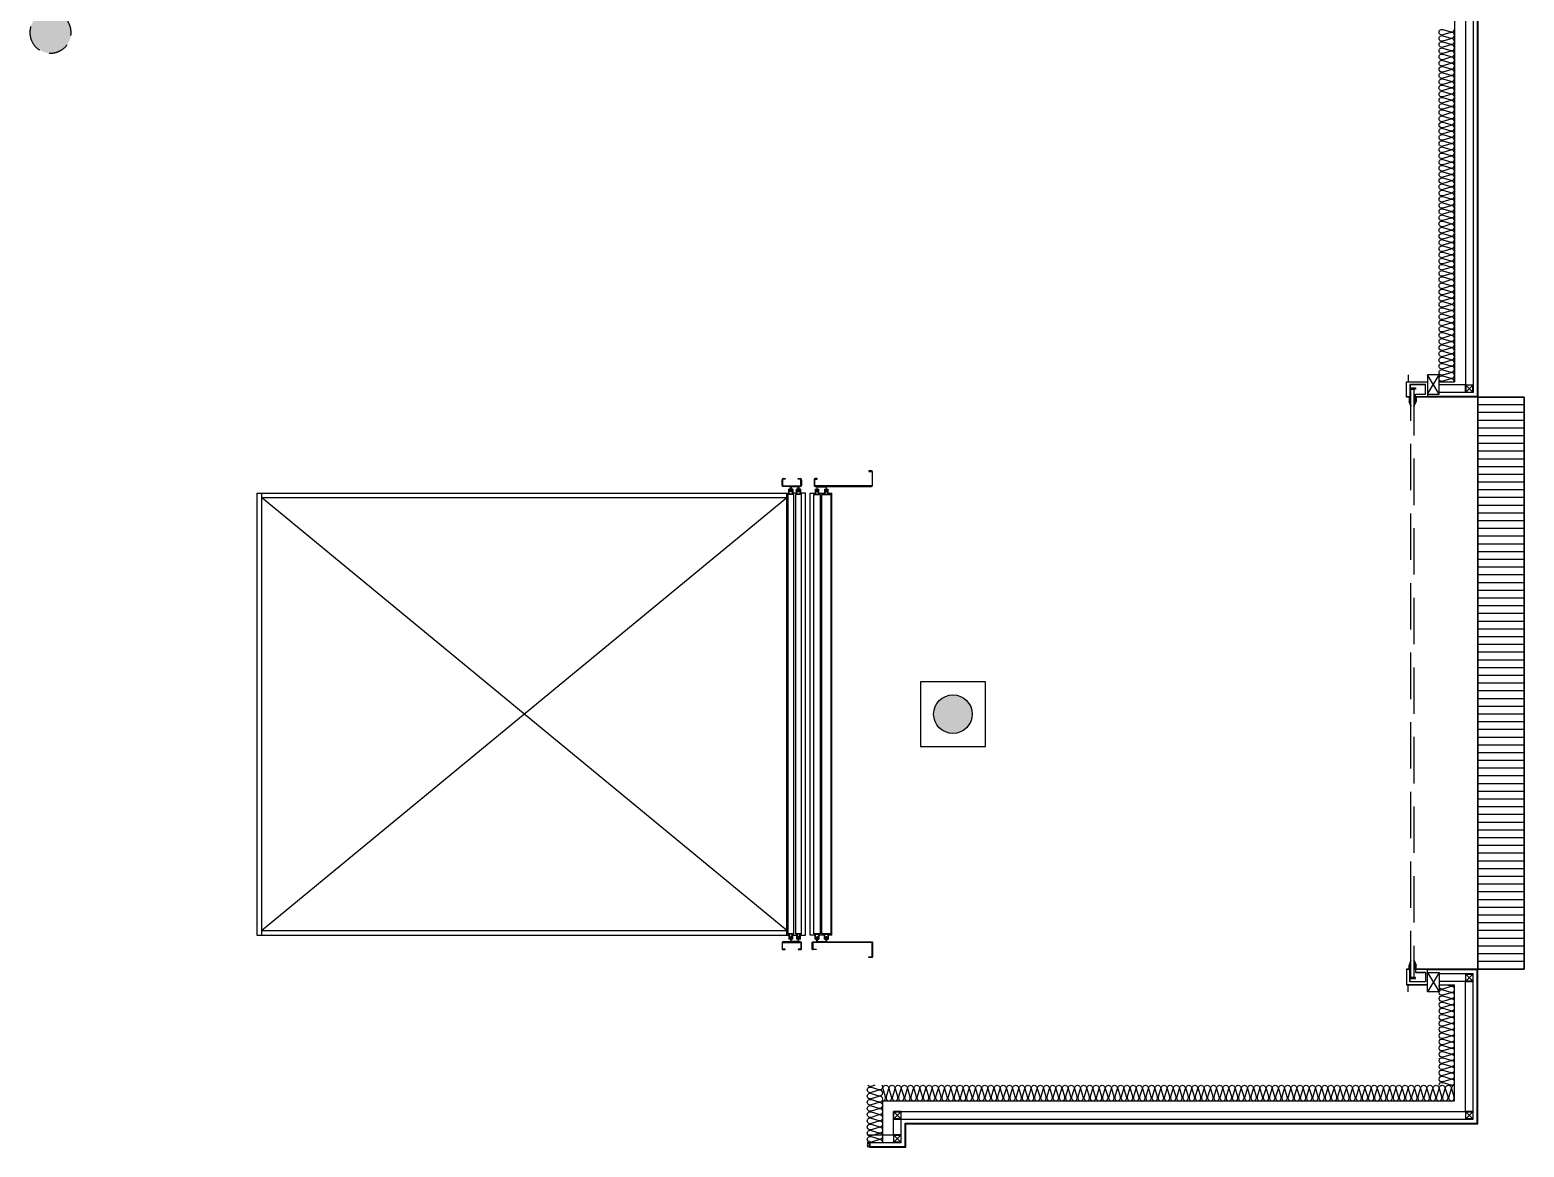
# Model space of a CAD drawing. Header units: millimetres. Extents: x -95754 to 177808, y 34455 to 149960.
# Drawn here: x 93335 to 103004, y 116405 to 123630 of the extents above; entities that cross this region are included whole.
import ezdxf

# ---------------------------------------------------------------- set-up
doc = ezdxf.new("R2010")
doc.units = ezdxf.units.MM
doc.header["$LTSCALE"] = 300
for name, pattern in [('CENTERX2', [4, 2.5, -0.5, 0.5, -0.5]), ('ghid', [3, 2, -1]), ('HID', [2.8, 1.8, -1]), ('X-6F-PLAN$0$CONTINOUS', [0]), ('X-6F-PLAN$0$H1', [1.5, 1, -0.5]), ('X-6F-PLAN$0$HID', [2.8, 1.8, -1])]:
    doc.linetypes.add(name, pattern=pattern)
for name, color, linetype in [('6FIN', 6, 'Continuous'), ('A-CORE-ELEV', 5, 'Continuous'), ('A-ELE-8', 8, 'Continuous'), ('A-FIN', 6, 'Continuous'), ('A-SYM-fd', 4, 'Continuous'), ('A-TERNCH', 8, 'Continuous'), ('A-갑종방화문', 7, 'Continuous'), ('A-방화문표기', 6, 'ghid'), ('A-하지철물', 55, 'Continuous'), ('ISL', 251, 'Continuous'), ('loco_SCR', 1, 'Continuous'), ('SCREW', 6, 'Continuous'), ('SHEET', 6, 'Continuous'), ('X-6F-PLAN$0$6FIN', 6, 'Continuous'), ('X-6F-PLAN$0$A-DOOR-SHT', 4, 'X-6F-PLAN$0$CONTINOUS'), ('X-6F-PLAN$0$A-ELE-8', 8, 'Continuous'), ('X-6F-PLAN$0$A-하지철물', 55, 'Continuous'), ('X-6F-PLAN$0$ISL', 251, 'Continuous'), ('X-6F-PLAN$0$SHEET', 6, 'Continuous'), ('X-6F-PLAN$0$보(girder)', 7, 'X-6F-PLAN$0$HID'), ('X-6F-PLAN$0$복합판넬', 6, 'Continuous'), ('보(girder)', 7, 'HID'), ('복합판넬', 6, 'Continuous'), ('코킹', 191, 'Continuous'), ('트랜치', 8, 'Continuous')]:
    doc.layers.add(name, color=color, linetype=linetype)

# ---------------------------------------------------------------- blocks, each defined once
blk = doc.blocks.new('ELEV_화물용')
at = {"layer": 'A-CORE-ELEV'}
for p, q in [((297, 3777.3), (297, 3759)), ((300.2, 3759), (300.2, 3777.3)), ((390.3, 3784), (303.7, 3784)), ((303.7, 3780.8), (390.3, 3780.8)), ((393.8, 3777.3), (393.8, 3413.2)), ((397, 3413.2), (397, 3777.3)), ((3343, 3397), (3343, 3781)), ((3346, 3784), (3440, 3784)), ((3346, 3779.5), (3346, 3398.5)), ((3438.5, 3781), (3347.5, 3781)), ((3440, 3759), (3440, 3779.5)), ((3443, 3781), (3443, 3759)), ((297, 3759), (300.2, 3759)), ((3443, 3759), (3440, 3759)), ((427, 3486.5), (397, 3486.5)), ((397, 3486.5), (397, 3423.5)), ((400, 3426.5), (400, 3483.5)), ((400, 3483.5), (427, 3483.5)), ((450, 3497.5), (415, 3497.5)), ((415, 3487.5), (415, 3497.5)), ((447, 3494.5), (415, 3494.5)), ((432, 3487.5), (415, 3487.5)), ((432, 3482.5), (415, 3482.5)), ((415, 3472.5), (415, 3482.5)), ((427, 3483.5), (427, 3486.5)), ((432, 3482.5), (432, 3487.5)), ((3300, 3520), (440, 3520)), ((440, 3497.5), (440, 3520)), ((447, 3475.5), (447, 3494.5)), ((450, 3455), (450, 3515)), ((450, 3515), (3290, 3515)), ((450, 3472.5), (450, 3497.5)), ((3290, 3515), (3290, 3455)), ((3290, 3472.5), (3290, 3497.5)), ((3290, 3497.5), (3325, 3497.5)), ((3293, 3475.5), (3293, 3494.5)), ((3293, 3494.5), (3325, 3494.5)), ((3300, 3520), (3300, 3497.5)), ((3308, 3482.5), (3308, 3487.5)), ((3308, 3487.5), (3325, 3487.5)), ((3308, 3482.5), (3325, 3482.5)), ((3313, 3483.5), (3313, 3486.5)), ((3313, 3486.5), (3343, 3486.5)), ((3340, 3483.5), (3313, 3483.5)), ((3325, 3487.5), (3325, 3497.5)), ((3325, 3472.5), (3325, 3482.5)), ((3340, 3426.5), (3340, 3483.5)), ((3343, 3486.5), (3343, 3423.5)), ((350.2, 3426.5), (347, 3426.5)), ((347, 3426.5), (347, 3413.2)), ((350.2, 3413.2), (350.2, 3426.5)), ((390.3, 3409.7), (353.7, 3409.7)), ((353.7, 3406.5), (390.3, 3406.5)), ((397, 3423.5), (427, 3423.5)), ((427, 3426.5), (400, 3426.5)), ((415, 3475.5), (447, 3475.5)), ((415, 3472.5), (450, 3472.5)), ((450, 3437.5), (415, 3437.5)), ((415, 3427.5), (415, 3437.5)), ((447, 3434.5), (415, 3434.5)), ((432, 3427.5), (415, 3427.5)), ((432, 3422.5), (415, 3422.5)), ((415, 3412.5), (415, 3422.5)), ((415, 3415.5), (447, 3415.5)), ((415, 3412.5), (450, 3412.5)), ((427, 3423.5), (427, 3426.5)), ((432, 3422.5), (432, 3427.5)), ((440, 3437.5), (440, 3472.5)), ((440, 3380), (440, 3412.5)), ((447, 3415.5), (447, 3434.5)), ((3290, 3455), (450, 3455)), ((450, 3405), (450, 3445)), ((450, 3445), (3290, 3445)), ((450, 3412.5), (450, 3437.5)), ((3290, 3405), (450, 3405)), ((3325, 3472.5), (3290, 3472.5)), ((3290, 3445), (3290, 3405)), ((3290, 3412.5), (3290, 3437.5)), ((3290, 3437.5), (3325, 3437.5)), ((3325, 3412.5), (3290, 3412.5)), ((3325, 3475.5), (3293, 3475.5)), ((3293, 3415.5), (3293, 3434.5)), ((3293, 3434.5), (3325, 3434.5)), ((3325, 3415.5), (3293, 3415.5)), ((3300, 3472.5), (3300, 3437.5)), ((3300, 3412.5), (3300, 3380)), ((3308, 3422.5), (3308, 3427.5)), ((3308, 3427.5), (3325, 3427.5)), ((3308, 3422.5), (3325, 3422.5)), ((3313, 3423.5), (3313, 3426.5)), ((3313, 3426.5), (3340, 3426.5)), ((3343, 3423.5), (3313, 3423.5)), ((3325, 3427.5), (3325, 3437.5)), ((3325, 3412.5), (3325, 3422.5)), ((3390, 3394), (3346, 3394)), ((3347.5, 3397), (3388.5, 3397)), ((3390, 3419), (3393, 3419)), ((3390, 3398.5), (3390, 3419)), ((3390, 3419), (3393, 3419)), ((3393, 3419), (3393, 3397)), ((347, 3303.5), (347, 3316.8)), ((350.2, 3303.5), (347, 3303.5)), ((350.2, 3316.8), (350.2, 3303.5)), ((353.7, 3323.5), (390.3, 3323.5)), ((390.3, 3320.3), (353.7, 3320.3)), ((393.8, 3205.2), (393.8, 3316.8)), ((397, 3316.8), (397, 3205.2)), ((397, 3306.5), (427, 3306.5)), ((397, 3253.5), (397, 3306.5)), ((427, 3303.5), (400, 3303.5)), ((400, 3303.5), (400, 3256.5)), ((415, 3317.5), (450, 3317.5)), ((415, 3317.5), (415, 3307.5)), ((415, 3314.5), (447, 3314.5)), ((432, 3307.5), (415, 3307.5)), ((415, 3302.5), (415, 3292.5)), ((432, 3302.5), (415, 3302.5)), ((447, 3295.5), (415, 3295.5)), ((450, 3292.5), (415, 3292.5)), ((427, 3306.5), (427, 3303.5)), ((432, 3307.5), (432, 3302.5)), ((3300, 3380), (440, 3380)), ((3300, 3350), (440, 3350)), ((440, 3350), (440, 3317.5)), ((440, 3292.5), (440, 3267.5)), ((447, 3314.5), (447, 3295.5)), ((3290, 3325), (450, 3325)), ((450, 3325), (450, 3285)), ((450, 3317.5), (450, 3292.5)), ((3290, 3285), (3290, 3325)), ((3290, 3317.5), (3290, 3292.5)), ((3325, 3317.5), (3290, 3317.5)), ((3290, 3292.5), (3325, 3292.5)), ((3325, 3314.5), (3293, 3314.5)), ((3293, 3314.5), (3293, 3295.5)), ((3293, 3295.5), (3325, 3295.5)), ((3300, 3317.5), (3300, 3350)), ((3300, 3267.5), (3300, 3292.5)), ((3308, 3307.5), (3308, 3302.5)), ((3308, 3307.5), (3325, 3307.5)), ((3308, 3302.5), (3325, 3302.5)), ((3343, 3306.5), (3313, 3306.5)), ((3313, 3306.5), (3313, 3303.5)), ((3313, 3303.5), (3340, 3303.5)), ((3325, 3317.5), (3325, 3307.5)), ((3325, 3302.5), (3325, 3292.5)), ((3340, 3303.5), (3340, 3256.5)), ((3343, 3317.5), (3343, 3204.5)), ((3343, 3253.5), (3343, 3306.5)), ((3346, 3204.5), (3346, 3317.5)), ((3387, 3323.5), (3349, 3323.5)), ((3349, 3320.5), (3387, 3320.5)), ((3390, 3317.5), (3390, 3303.5)), ((3390, 3303.5), (3393, 3303.5)), ((3393, 3303.5), (3393, 3317.5)), ((347, 3205.2), (347, 3218.5)), ((347, 3218.5), (350.2, 3218.5)), ((350.2, 3218.5), (350.2, 3205.2)), ((353.7, 3201.7), (390.3, 3201.7)), ((390.3, 3198.5), (353.7, 3198.5)), ((427, 3253.5), (397, 3253.5)), ((400, 3256.5), (427, 3256.5)), ((415, 3267.5), (450, 3267.5)), ((415, 3267.5), (415, 3257.5)), ((415, 3264.5), (447, 3264.5)), ((432, 3257.5), (415, 3257.5)), ((415, 3252.5), (415, 3242.5)), ((432, 3252.5), (415, 3252.5)), ((447, 3245.5), (415, 3245.5)), ((450, 3242.5), (415, 3242.5)), ((427, 3256.5), (427, 3253.5)), ((432, 3257.5), (432, 3252.5)), ((440, 3230), (440, 3242.5)), ((440, -200), (440, 3230)), ((3300, 3230), (440, 3230)), ((447, 3264.5), (447, 3245.5)), ((450, 3285), (3290, 3285)), ((3290, 3275), (450, 3275)), ((450, 3275), (450, 3235)), ((450, 3267.5), (450, 3242.5)), ((450, 3235), (3290, 3235)), ((470, -170), (470, 3230)), ((3270, -170), (470, 3230)), ((3270, 3230), (470, -170)), ((3270, -170), (3270, 3230)), ((3290, 3235), (3290, 3275)), ((3290, 3267.5), (3290, 3242.5)), ((3325, 3267.5), (3290, 3267.5)), ((3290, 3242.5), (3325, 3242.5)), ((3325, 3264.5), (3293, 3264.5)), ((3293, 3264.5), (3293, 3245.5)), ((3293, 3245.5), (3325, 3245.5)), ((3300, 3230), (3300, 3242.5)), ((3300, -200), (3300, 3230)), ((3308, 3257.5), (3308, 3252.5)), ((3308, 3257.5), (3325, 3257.5)), ((3308, 3252.5), (3325, 3252.5)), ((3340, 3256.5), (3313, 3256.5)), ((3313, 3256.5), (3313, 3253.5)), ((3313, 3253.5), (3343, 3253.5)), ((3325, 3267.5), (3325, 3257.5)), ((3325, 3252.5), (3325, 3242.5)), ((3387, 3201.5), (3349, 3201.5)), ((3349, 3198.5), (3387, 3198.5)), ((3390, 3218.5), (3390, 3204.5)), ((3393, 3218.5), (3390, 3218.5)), ((3393, 3204.5), (3393, 3218.5)), ((440, -170), (3300, -170)), ((440, -200), (3300, -200))]:
    blk.add_line(p, q, dxfattribs=at)
for centre, radius, start, end in [((303.7, 3777.3), 6.7, 90, 180), ((303.7, 3777.3), 3.5, 90, 180), ((390.3, 3777.3), 6.7, 0, 90), ((390.3, 3777.3), 3.5, 0, 90), ((3346, 3781), 3, 90, 180), ((3347.5, 3779.5), 1.5, 90, 180), ((3438.5, 3779.5), 1.5, 0, 90), ((3440, 3781), 3, 0, 90), ((353.7, 3413.2), 6.7, 180, 270), ((353.7, 3413.2), 3.5, 180, 270), ((390.3, 3413.2), 3.5, 270, 0), ((390.3, 3413.2), 6.7, 270, 0), ((3346, 3397), 3, 180, 270), ((3347.5, 3398.5), 1.5, 180, 270), ((3388.5, 3398.5), 1.5, 270, 0), ((3390, 3397), 3, 270, 0), ((353.7, 3316.8), 6.7, 90, 180), ((353.7, 3316.8), 3.5, 90, 180), ((390.3, 3316.8), 6.7, 0, 90), ((390.3, 3316.8), 3.5, 0, 90), ((3349, 3317.5), 6, 90, 180), ((3349, 3317.5), 3, 90, 180), ((3387, 3317.5), 6, 0, 90), ((3387, 3317.5), 3, 0, 90), ((353.7, 3205.2), 6.7, 180, 270), ((353.7, 3205.2), 3.5, 180, 270), ((390.3, 3205.2), 6.7, 270, 0), ((390.3, 3205.2), 3.5, 270, 0), ((3349, 3204.5), 6, 180, 270), ((3349, 3204.5), 3, 180, 270), ((3387, 3204.5), 3, 270, 0), ((3387, 3204.5), 6, 270, 0)]:
    blk.add_arc(centre, radius, start, end, dxfattribs=at)
blk = doc.blocks.new('*U2290')
at = {"layer": '6FIN'}
blk.add_lwpolyline([(25.3, 50), (-24.7, 50), (-24.7, 0), (25.3, 0)], close=True, dxfattribs=at)
at = {"layer": 'SHEET', "color": 8}
for p, q in [((-22.2, 2.5), (22.8, 47.5)), ((22.8, 2.5), (-22.2, 47.5))]:
    blk.add_line(p, q, dxfattribs=at)
blk.add_lwpolyline([(22.3, 2.3), (-21.7, 2.3, -0.414214), (-22.4, 3), (-22.4, 47, -0.414214), (-21.7, 47.7), (22.3, 47.7, -0.414214), (23, 47), (23, 3, -0.414214)], format="xyb", close=True, dxfattribs=at)
blk = doc.blocks.new('screw-2')
at = {"layer": 'loco_SCR', "linetype": 'CENTERX2'}
blk.add_line((-9, 0), (20, 0), dxfattribs=at)
at = {"layer": 'loco_SCR'}
for p, q in [((-2, 2), (-2, 3)), ((-1, 0), (-2, 1)), ((0, 4), (0, -4)), ((0, 2), (13, 2)), ((4, 2), (2, -3)), ((6, 2), (4, -3)), ((8, 2), (6, -3)), ((9, 2), (8, -3)), ((11, 2), (10, 1)), ((16, 0), (11, 1)), ((16, 0), (12, -2)), ((16, 0), (13, 2)), ((-1, 0), (-2, -1)), ((-2, -2), (-2, -3)), ((0, -2), (12, -2)), ((10, -1), (9, -3))]:
    blk.add_line(p, q, dxfattribs=at)
for centre, radius, start, end in [((0, 0), 4, 90, 270), ((-2, 1), 0.5, 135, 249.9068), ((-2, 3), 0.393, 352.9095, 75.2899), ((-1, 0), 0.262, 273.8076, 86.5479), ((11, -1), 1.4, 70.8182, 270.5294), ((-2, -1), 0.5, 109.9826, 225), ((-2, -3), 0.393, 261.9149, 3.4868)]:
    blk.add_arc(centre, radius, start, end, dxfattribs=at)
blk = doc.blocks.new('A$Caf999d5d')
at = {"layer": 'A-FIN'}
for p, q in [((-1, 15), (25, 14.9)), ((3, 19), (29, 18.9)), ((25, 7.4), (25, 14.9)), ((28, 7.4), (25, 7.4)), ((29, 7.4), (25, 7.4)), ((29, 7.4), (29, 18.9))]:
    blk.add_line(p, q, dxfattribs=at)
at = {"layer": '코킹', "color": 1}
blk.add_circle((14.5, 7.5), 7.5, dxfattribs=at)
at = {"layer": '코킹', "color": 1, "extrusion": (0, 0, -1)}
blk.add_ellipse((-1, 7.5), major_axis=(0, 7.5), ratio=0.368706, start_param=0, end_param=3.141604, dxfattribs=at)
at = {"layer": 'SCREW', "xscale": 0.700000000000001, "yscale": 0.700000000000001, "zscale": 0.700000000000001, "rotation": 359.9997454971837}
blk.add_blockref('screw-2', (25, 11.2), dxfattribs=at)
blk = doc.blocks.new('SYM-갑종방화문')
at = {"layer": 'A-방화문표기'}
blk.add_hatch(color=251, dxfattribs=at).paths.add_polyline_path([(-600, 0, 1), (600, 0, 1)])
at = {"layer": 'A-방화문표기', "color": 251}
blk.add_circle((0, 0), 600, dxfattribs=at)
blk = doc.blocks.new('A$C1B410CB1')
at = {"layer": 'A-갑종방화문', "xscale": 0.1666666666666667, "yscale": 0.1666666666666667, "zscale": 0.1666666666666667}
blk.add_blockref('SYM-갑종방화문', (100, 100), dxfattribs=at)
blk = doc.blocks.new('A$C1BF26791')
at = {"layer": 'A-SYM-fd'}
h = blk.add_hatch(color=251, dxfattribs=at)
h.dxf.hatch_style = 1
edge = h.paths.add_edge_path()
edge.add_arc((1.4, 1.4), 0.833, 0, 360)
at = {"layer": 'A-SYM-fd', "color": 6}
blk.add_lwpolyline([(0, 0), (2.8, 0), (2.8, 2.8), (0, 2.8)], close=True, dxfattribs=at)
at = {"layer": 'A-SYM-fd', "color": 251}
blk.add_circle((1.4, 1.4), 0.833, dxfattribs=at)
blk = doc.blocks.new('A$C20680A29')
at = {"layer": 'A-ELE-8', "xscale": 75, "yscale": 75, "zscale": 75}
blk.add_blockref('A$C1BF26791', (287.2, 0), dxfattribs=at)
blk = doc.blocks.new('*U2343')
at = {"layer": '트랜치'}
for p, q in [((50, 300), (50, 0)), ((100, 300), (100, 0)), ((150, 300), (150, 0)), ((200, 300), (200, 0)), ((250, 300), (250, 0)), ((300, 300), (300, 0)), ((350, 300), (350, 0)), ((400, 300), (400, 0)), ((450, 300), (450, 0)), ((500, 300), (500, 0)), ((550, 300), (550, 0)), ((600, 300), (600, 0)), ((650, 300), (650, 0)), ((700, 300), (700, 0)), ((750, 300), (750, 0)), ((800, 300), (800, 0)), ((850, 300), (850, 0)), ((900, 300), (900, 0)), ((950, 300), (950, 0)), ((1000, 300), (1000, 0)), ((1050, 300), (1050, 0)), ((1100, 300), (1100, 0)), ((1150, 300), (1150, 0)), ((1200, 300), (1200, 0)), ((1250, 300), (1250, 0)), ((1300, 300), (1300, 0)), ((1350, 300), (1350, 0)), ((1400, 300), (1400, 0)), ((1450, 300), (1450, 0)), ((1500, 300), (1500, 0)), ((1550, 300), (1550, 0)), ((1600, 300), (1600, 0)), ((1650, 300), (1650, 0)), ((1700, 300), (1700, 0)), ((1750, 300), (1750, 0)), ((1800, 300), (1800, 0)), ((1850, 300), (1850, 0)), ((1900, 300), (1900, 0)), ((1950, 300), (1950, 0)), ((2000, 300), (2000, 0)), ((2050, 300), (2050, 0)), ((2100, 300), (2100, 0)), ((2150, 300), (2150, 0)), ((2200, 300), (2200, 0)), ((2250, 300), (2250, 0)), ((2300, 300), (2300, 0)), ((2350, 300), (2350, 0)), ((2400, 300), (2400, 0)), ((2450, 300), (2450, 0)), ((2500, 300), (2500, 0)), ((2550, 300), (2550, 0)), ((2600, 300), (2600, 0)), ((2650, 300), (2650, 0)), ((2700, 300), (2700, 0)), ((2750, 300), (2750, 0)), ((2800, 300), (2800, 0)), ((2850, 300), (2850, 0)), ((2900, 300), (2900, 0)), ((2950, 300), (2950, 0)), ((3000, 300), (3000, 0)), ((3050, 300), (3050, 0)), ((3100, 300), (3100, 0)), ((3150, 300), (3150, 0)), ((3200, 300), (3200, 0)), ((3250, 300), (3250, 0)), ((3300, 300), (3300, 0)), ((3350, 300), (3350, 0)), ((3400, 300), (3400, 0)), ((3450, 300), (3450, 0)), ((3500, 300), (3500, 0)), ((3550, 300), (3550, 0)), ((3600, 300), (3600, 0)), ((3650, 300), (3650, 0)), ((3700, 300), (3700, 0))]:
    blk.add_line(p, q, dxfattribs=at)
at = {"layer": '트랜치', "color": 0}
blk.add_lwpolyline([(0, 300), (3700, 300), (3700, 0), (0, 0)], close=True, dxfattribs=at)
blk = doc.blocks.new('*U2347')
at = {"layer": 'X-6F-PLAN$0$6FIN'}
blk.add_lwpolyline([(25.3, 50), (-24.7, 50), (-24.7, 0), (25.3, 0)], close=True, dxfattribs=at)
at = {"layer": 'X-6F-PLAN$0$SHEET', "color": 8}
for p, q in [((-22.2, 2.5), (22.8, 47.5)), ((22.8, 2.5), (-22.2, 47.5))]:
    blk.add_line(p, q, dxfattribs=at)
blk.add_lwpolyline([(22.3, 2.3), (-21.7, 2.3, -0.414214), (-22.4, 3), (-22.4, 47, -0.414214), (-21.7, 47.7), (22.3, 47.7, -0.414214), (23, 47), (23, 3, -0.414214)], format="xyb", close=True, dxfattribs=at)
blk = doc.blocks.new('X-6F-PLAN$0$A$C67621ab2')
for p, q in [((0, 125), (75, 0)), ((75, 125), (0, 0))]:
    blk.add_line(p, q)
blk.add_lwpolyline([(0, 125), (0, 0), (75, 0), (75, 125)], close=True)
blk = doc.blocks.new('X-6F-PLAN$0$셔터 가이드레일 100(W)x137(D)')
for p, q in [((114, 131.5), (139.8, 131.5)), ((139.8, 132.7), (115, 132.7)), ((115, 130.3), (139.8, 130.3)), ((116, 134.7), (142.4, 134.7)), ((139.8, 132.7), (116, 132.7)), ((116, 128.8), (142.5, 128.8)), ((116, 97.2), (142.5, 97.2)), ((139.8, 130.3), (139.8, 132.7)), ((175.1, 120.5), (142.4, 134.7)), ((173.9, 101.1), (142.4, 91.3)), ((142.5, 128.8), (175.1, 120.5)), ((142.5, 97.2), (173.9, 101.1)), ((114, 94.5), (139.8, 94.5)), ((115, 95.7), (139.8, 95.7)), ((139.8, 93.3), (115, 93.3)), ((139.8, 93.3), (115, 93.3)), ((116, 95.7), (139.8, 95.7)), ((116, 91.3), (142.4, 91.3)), ((139.8, 95.7), (139.8, 93.3)), ((139.8, 95.7), (139.8, 93.3))]:
    blk.add_line(p, q)
at = {"color": 0}
for p, q in [((116, 132.7), (116, 134.7)), ((116, 130.3), (116, 128.8)), ((116, 97.2), (116, 95.7)), ((116, 91.3), (116, 93.3))]:
    blk.add_line(p, q, dxfattribs=at)
at = {"elevation": 0}
blk.add_lwpolyline([(95.2, 195.4), (34.8, 195.4), (34.8, 95.7), (115, 95.7), (115, 72.1), (15, 72.1), (15, 209.1), (115, 209.1), (115, 130.3), (95.2, 130.3), (95.2, 195.4)], dxfattribs=at)
for points in [[(96.2, 196.4), (33.8, 196.4), (33.8, 94.7), (114, 94.7), (114, 73.1), (16, 73.1), (16, 208.1), (114, 208.1), (114, 131.3), (96.2, 131.3)], [(62.6, 130.3), (62.6, 99.8), (54.6, 99.8), (54.6, 130.3)]]:
    blk.add_lwpolyline(points, close=True, dxfattribs=at)

msp = doc.modelspace()

# ---------------------------------------------------------------- linework, layer by layer
at = {"layer": 'A-TERNCH', "elevation": 0}
msp.add_lwpolyline([(103003.6, 117555), (103003.6, 121255), (102703.6, 121255), (102703.6, 117555)], close=True, dxfattribs=at)
at = {"layer": 'A-하지철물', "elevation": 0}
for points in [[(101098.6, 124005), (101098.6, 124225), (102673.6, 124225), (102673.6, 121285)], [(101148.6, 124005), (101148.6, 124175), (102623.6, 124175), (102623.6, 121335)], [(98753.6, 116435), (98973.6, 116435), (98973.6, 116585), (102673.6, 116585), (102673.6, 117525)], [(98753.6, 116485), (98923.6, 116485), (98923.6, 116635), (102623.6, 116635), (102623.6, 117475)]]:
    msp.add_lwpolyline(points, dxfattribs=at)
at = {"layer": 'ISL', "elevation": 0}
for points in [[(101098.6, 124105), (102553.6, 124105), (102553.6, 121355)], [(98853.6, 116435), (98853.6, 116705), (102553.6, 116705), (102553.6, 117455)]]:
    msp.add_lwpolyline(points, dxfattribs=at)
for points in [[(102553.6, 121355, 0.509267), (102529.3, 121372.7), (102477.8, 121357.4, -1.372593), (102477.8, 121392.7), (102529.3, 121377.4, 0.509267), (102553.6, 121395, 0.509267), (102529.3, 121412.7), (102477.8, 121397.4, -1.372593), (102477.8, 121432.7), (102529.3, 121417.4, 0.509267), (102553.6, 121435, 0.509267), (102529.3, 121452.7), (102477.8, 121437.4, -1.372593), (102477.8, 121472.7), (102529.3, 121457.4, 0.509267), (102553.6, 121475, 0.509267), (102529.3, 121492.7), (102477.8, 121477.4, -1.372593), (102477.8, 121512.7), (102529.3, 121497.4, 0.509267), (102553.6, 121515, 0.509267), (102529.3, 121532.7), (102477.8, 121517.4, -1.372593), (102477.8, 121552.7), (102529.3, 121537.4, 0.509267), (102553.6, 121555, 0.509267), (102529.3, 121572.7), (102477.8, 121557.4, -1.372593), (102477.8, 121592.7), (102529.3, 121577.4, 0.509267), (102553.6, 121595, 0.509267), (102529.3, 121612.7), (102477.8, 121597.4, -1.372593), (102477.8, 121632.7), (102529.3, 121617.4, 0.509267), (102553.6, 121635, 0.509267), (102529.3, 121652.7), (102477.8, 121637.4, -1.372593), (102477.8, 121672.7), (102529.3, 121657.4, 0.509267), (102553.6, 121675, 0.509267), (102529.3, 121692.7), (102477.8, 121677.4, -1.372593), (102477.8, 121712.7), (102529.3, 121697.4, 0.509267), (102553.6, 121715, 0.509267), (102529.3, 121732.7), (102477.8, 121717.4, -1.372593), (102477.8, 121752.7), (102529.3, 121737.4, 0.509267), (102553.6, 121755, 0.509267), (102529.3, 121772.7), (102477.8, 121757.4, -1.372593), (102477.8, 121792.7), (102529.3, 121777.4, 0.509267), (102553.6, 121795, 0.509267), (102529.3, 121812.7), (102477.8, 121797.4, -1.372593), (102477.8, 121832.7), (102529.3, 121817.4, 0.509267), (102553.6, 121835, 0.509267), (102529.3, 121852.7), (102477.8, 121837.4, -1.372593), (102477.8, 121872.7), (102529.3, 121857.4, 0.509267), (102553.6, 121875, 0.509267), (102529.3, 121892.7), (102477.8, 121877.4, -1.372593), (102477.8, 121912.7), (102529.3, 121897.4, 0.509267), (102553.6, 121915, 0.509267), (102529.3, 121932.7), (102477.8, 121917.4, -1.372593), (102477.8, 121952.7), (102529.3, 121937.4, 0.509267), (102553.6, 121955, 0.509267), (102529.3, 121972.7), (102477.8, 121957.4, -1.372593), (102477.8, 121992.7), (102529.3, 121977.4, 0.509267), (102553.6, 121995, 0.509267), (102529.3, 122012.7), (102477.8, 121997.4, -1.372593), (102477.8, 122032.7), (102529.3, 122017.4, 0.509267), (102553.6, 122035, 0.509267), (102529.3, 122052.7), (102477.8, 122037.4, -1.372593), (102477.8, 122072.7), (102529.3, 122057.4, 0.509267), (102553.6, 122075, 0.509267), (102529.3, 122092.7), (102477.8, 122077.4, -1.372593), (102477.8, 122112.7), (102529.3, 122097.4, 0.509267), (102553.6, 122115, 0.509267), (102529.3, 122132.7), (102477.8, 122117.4, -1.372593), (102477.8, 122152.7), (102529.3, 122137.4, 0.509267), (102553.6, 122155, 0.509267), (102529.3, 122172.7), (102477.8, 122157.4, -1.372593), (102477.8, 122192.7), (102529.3, 122177.4, 0.509267), (102553.6, 122195, 0.509267), (102529.3, 122212.7), (102477.8, 122197.4, -1.372593), (102477.8, 122232.7), (102529.3, 122217.4, 0.509267), (102553.6, 122235, 0.509267), (102529.3, 122252.7), (102477.8, 122237.4, -1.372593), (102477.8, 122272.7), (102529.3, 122257.4, 0.509267), (102553.6, 122275, 0.509267), (102529.3, 122292.7), (102477.8, 122277.4, -1.372593), (102477.8, 122312.7), (102529.3, 122297.4, 0.509267), (102553.6, 122315, 0.509267), (102529.3, 122332.7), (102477.8, 122317.4, -1.372593), (102477.8, 122352.7), (102529.3, 122337.4, 0.509267), (102553.6, 122355, 0.509267), (102529.3, 122372.7), (102477.8, 122357.4, -1.372593), (102477.8, 122392.7), (102529.3, 122377.4, 0.509267), (102553.6, 122395, 0.509267), (102529.3, 122412.7), (102477.8, 122397.4, -1.372593), (102477.8, 122432.7), (102529.3, 122417.4, 0.509267), (102553.6, 122435, 0.509267), (102529.3, 122452.7), (102477.8, 122437.4, -1.372593), (102477.8, 122472.7), (102529.3, 122457.4, 0.509267), (102553.6, 122475, 0.509267), (102529.3, 122492.7), (102477.8, 122477.4, -1.372593), (102477.8, 122512.7), (102529.3, 122497.4, 0.509267), (102553.6, 122515, 0.509267), (102529.3, 122532.7), (102477.8, 122517.4, -1.372593), (102477.8, 122552.7), (102529.3, 122537.4, 0.509267), (102553.6, 122555, 0.509267), (102529.3, 122572.7), (102477.8, 122557.4, -1.372593), (102477.8, 122592.7), (102529.3, 122577.4, 0.509267), (102553.6, 122595, 0.509267), (102529.3, 122612.7), (102477.8, 122597.4, -1.372593), (102477.8, 122632.7), (102529.3, 122617.4, 0.509267), (102553.6, 122635, 0.509267), (102529.3, 122652.7), (102477.8, 122637.4, -1.372593), (102477.8, 122672.7), (102529.3, 122657.4, 0.509267), (102553.6, 122675, 0.509267), (102529.3, 122692.7), (102477.8, 122677.4, -1.372593), (102477.8, 122712.7), (102529.3, 122697.4, 0.509267), (102553.6, 122715, 0.509267), (102529.3, 122732.7), (102477.8, 122717.4, -1.372593), (102477.8, 122752.7), (102529.3, 122737.4, 0.509267), (102553.6, 122755, 0.509267), (102529.3, 122772.7), (102477.8, 122757.4, -1.372593), (102477.8, 122792.7), (102529.3, 122777.4, 0.509267), (102553.6, 122795, 0.509267), (102529.3, 122812.7), (102477.8, 122797.4, -1.372593), (102477.8, 122832.7), (102529.3, 122817.4, 0.509267), (102553.6, 122835, 0.509267), (102529.3, 122852.7), (102477.8, 122837.4, -1.372593), (102477.8, 122872.7), (102529.3, 122857.4, 0.509267), (102553.6, 122875, 0.509267), (102529.3, 122892.7), (102477.8, 122877.4, -1.372593), (102477.8, 122912.7), (102529.3, 122897.4, 0.509267), (102553.6, 122915, 0.509267), (102529.3, 122932.7), (102477.8, 122917.4, -1.372593), (102477.8, 122952.7), (102529.3, 122937.4, 0.509267), (102553.6, 122955, 0.509267), (102529.3, 122972.7), (102477.8, 122957.4, -1.372593), (102477.8, 122992.7), (102529.3, 122977.4, 0.509267), (102553.6, 122995, 0.509267), (102529.3, 123012.7), (102477.8, 122997.4, -1.372593), (102477.8, 123032.7), (102529.3, 123017.4, 0.509267), (102553.6, 123035, 0.509267), (102529.3, 123052.7), (102477.8, 123037.4, -1.372593), (102477.8, 123072.7), (102529.3, 123057.4, 0.509267), (102553.6, 123075, 0.509267), (102529.3, 123092.7), (102477.8, 123077.4, -1.372593), (102477.8, 123112.7), (102529.3, 123097.4, 0.509267), (102553.6, 123115, 0.509267), (102529.3, 123132.7), (102477.8, 123117.4, -1.372593), (102477.8, 123152.7), (102529.3, 123137.4, 0.509267), (102553.6, 123155, 0.509267), (102529.3, 123172.7), (102477.8, 123157.4, -1.372593), (102477.8, 123192.7), (102529.3, 123177.4, 0.509267), (102553.6, 123195, 0.509267), (102529.3, 123212.7), (102477.8, 123197.4, -1.372593), (102477.8, 123232.7), (102529.3, 123217.4, 0.509267), (102553.6, 123235, 0.509267), (102529.3, 123252.7), (102477.8, 123237.4, -1.372593), (102477.8, 123272.7), (102529.3, 123257.4, 0.509267), (102553.6, 123275, 0.509267), (102529.3, 123292.7), (102477.8, 123277.4, -1.372593), (102477.8, 123312.7), (102529.3, 123297.4, 0.509267), (102553.6, 123315, 0.509267), (102529.3, 123332.7), (102477.8, 123317.4, -1.372593), (102477.8, 123352.7), (102529.3, 123337.4, 0.509267), (102553.6, 123355, 0.509267), (102529.3, 123372.7), (102477.8, 123357.4, -1.372593), (102477.8, 123392.7), (102529.3, 123377.4, 0.509267), (102553.6, 123395, 0.509267), (102529.3, 123412.7), (102477.8, 123397.4, -1.372593), (102477.8, 123432.7), (102529.3, 123417.4, 0.509267), (102553.6, 123435, 0.509267), (102529.3, 123452.7), (102477.8, 123437.4, -1.372593), (102477.8, 123472.7), (102529.3, 123457.4, 0.509267), (102553.6, 123475, 0.509267), (102529.3, 123492.7), (102477.8, 123477.4, -1.372593), (102477.8, 123512.7), (102529.3, 123497.4, 0.509267), (102553.6, 123515, 0.509267), (102529.3, 123532.7), (102477.8, 123517.4, -1.372593), (102477.8, 123552.7), (102529.3, 123537.4, 0.509267), (102553.6, 123555, 0.509267), (102529.3, 123572.7), (102477.8, 123557.4, -1.372593), (102477.8, 123592.7), (102529.3, 123577.4, 0.509267), (102553.6, 123595, 0.509267), (102529.3, 123612.7), (102477.8, 123597.4, -1.372593), (102477.8, 123632.7), (102529.3, 123617.4, 0.509267), (102553.6, 123635, 0.509267)], [(102453.6, 116805, -0.509267), (102477.8, 116822.7), (102529.3, 116807.4, 1.372593), (102529.3, 116842.7), (102477.8, 116827.4, -0.509267), (102453.6, 116845, -0.509267), (102477.8, 116862.7), (102529.3, 116847.4, 1.372593), (102529.3, 116882.7), (102477.8, 116867.4, -0.509267), (102453.6, 116885, -0.509267), (102477.8, 116902.7), (102529.3, 116887.4, 1.372593), (102529.3, 116922.7), (102477.8, 116907.4, -0.509267), (102453.6, 116925, -0.509267), (102477.8, 116942.7), (102529.3, 116927.4, 1.372593), (102529.3, 116962.7), (102477.8, 116947.4, -0.509267), (102453.6, 116965, -0.509267), (102477.8, 116982.7), (102529.3, 116967.4, 1.372593), (102529.3, 117002.7), (102477.8, 116987.4, -0.509267), (102453.6, 117005, -0.509267), (102477.8, 117022.7), (102529.3, 117007.4, 1.372593), (102529.3, 117042.7), (102477.8, 117027.4, -0.509267), (102453.6, 117045, -0.509267), (102477.8, 117062.7), (102529.3, 117047.4, 1.372593), (102529.3, 117082.7), (102477.8, 117067.4, -0.509267), (102453.6, 117085, -0.509267), (102477.8, 117102.7), (102529.3, 117087.4, 1.372593), (102529.3, 117122.7), (102477.8, 117107.4, -0.509267), (102453.6, 117125, -0.509267), (102477.8, 117142.7), (102529.3, 117127.4, 1.372593), (102529.3, 117162.7), (102477.8, 117147.4, -0.509267), (102453.6, 117165, -0.509267), (102477.8, 117182.7), (102529.3, 117167.4, 1.372593), (102529.3, 117202.7), (102477.8, 117187.4, -0.509267), (102453.6, 117205, -0.509267), (102477.8, 117222.7), (102529.3, 117207.4, 1.372593), (102529.3, 117242.7), (102477.8, 117227.4, -0.509267), (102453.6, 117245, -0.509267), (102477.8, 117262.7), (102529.3, 117247.4, 1.372593), (102529.3, 117282.7), (102477.8, 117267.4, -0.509267), (102453.6, 117285, -0.509267), (102477.8, 117302.7), (102529.3, 117287.4, 1.372593), (102529.3, 117322.7), (102477.8, 117307.4, -0.509267), (102453.6, 117325, -0.509267), (102477.8, 117342.7), (102529.3, 117327.4, 1.372593), (102529.3, 117362.7), (102477.8, 117347.4, -0.509267), (102453.6, 117365, -0.509267), (102477.8, 117382.7), (102529.3, 117367.4, 1.372593), (102529.3, 117402.7), (102477.8, 117387.4, -0.509267), (102453.6, 117405, -0.509267), (102477.8, 117422.7), (102529.3, 117407.4, 1.372593), (102529.3, 117442.7), (102477.8, 117427.4, -0.509267), (102453.6, 117445, -0.143017), (102456.5, 117455, -0.143017)], [(98853.6, 116435, 0.509267), (98829.3, 116452.7), (98777.8, 116437.4, -1.372593), (98777.8, 116472.7), (98829.3, 116457.4, 0.509267), (98853.6, 116475, 0.509267), (98829.3, 116492.7), (98777.8, 116477.4, -1.372593), (98777.8, 116512.7), (98829.3, 116497.4, 0.509267), (98853.6, 116515, 0.509267), (98829.3, 116532.7), (98777.8, 116517.4, -1.372593), (98777.8, 116552.7), (98829.3, 116537.4, 0.509267), (98853.6, 116555, 0.509267), (98829.3, 116572.7), (98777.8, 116557.4, -1.372593), (98777.8, 116592.7), (98829.3, 116577.4, 0.509267), (98853.6, 116595, 0.509267), (98829.3, 116612.7), (98777.8, 116597.4, -1.372593), (98777.8, 116632.7), (98829.3, 116617.4, 0.509267), (98853.6, 116635, 0.509267), (98829.3, 116652.7), (98777.8, 116637.4, -1.372593), (98777.8, 116672.7), (98829.3, 116657.4, 0.509267), (98853.6, 116675, 0.509267), (98829.3, 116692.7), (98777.8, 116677.4, -1.372593), (98777.8, 116712.7), (98829.3, 116697.4, 0.509267), (98853.6, 116715, 0.509267), (98829.3, 116732.7), (98777.8, 116717.4, -1.372593), (98777.8, 116752.7), (98829.3, 116737.4, 0.509267), (98853.6, 116755, 0.509267), (98829.3, 116772.7), (98777.8, 116757.4, -1.372593), (98777.8, 116792.7), (98829.3, 116777.4, 0.509267), (98853.6, 116795, 0.143017), (98850.7, 116805, 0.143017)], [(98803.5, 116805), (98777.8, 116797.4, -0.340239), (98756.5, 116805, -0.340239)], [(98853.6, 116705, 0.509267), (98871.3, 116729.3), (98855.9, 116780.8, -1.372593), (98891.3, 116780.8), (98875.9, 116729.3, 0.509267), (98893.6, 116705, 0.509267), (98911.3, 116729.3), (98895.9, 116780.8, -1.372593), (98931.3, 116780.8), (98915.9, 116729.3, 0.509267), (98933.6, 116705, 0.509267), (98951.3, 116729.3), (98935.9, 116780.8, -1.372593), (98971.3, 116780.8), (98955.9, 116729.3, 0.509267), (98973.6, 116705, 0.509267), (98991.3, 116729.3), (98975.9, 116780.8, -1.372593), (99011.3, 116780.8), (98995.9, 116729.3, 0.509267), (99013.6, 116705, 0.509267), (99031.3, 116729.3), (99015.9, 116780.8, -1.372593), (99051.3, 116780.8), (99035.9, 116729.3, 0.509267), (99053.6, 116705, 0.509267), (99071.3, 116729.3), (99055.9, 116780.8, -1.372593), (99091.3, 116780.8), (99075.9, 116729.3, 0.509267), (99093.6, 116705, 0.509267), (99111.3, 116729.3), (99095.9, 116780.8, -1.372593), (99131.3, 116780.8), (99115.9, 116729.3, 0.509267), (99133.6, 116705, 0.509267), (99151.3, 116729.3), (99135.9, 116780.8, -1.372593), (99171.3, 116780.8), (99155.9, 116729.3, 0.509267), (99173.6, 116705, 0.509267), (99191.3, 116729.3), (99175.9, 116780.8, -1.372593), (99211.3, 116780.8), (99195.9, 116729.3, 0.509267), (99213.6, 116705, 0.509267), (99231.3, 116729.3), (99215.9, 116780.8, -1.372593), (99251.3, 116780.8), (99235.9, 116729.3, 0.509267), (99253.6, 116705, 0.509267), (99271.3, 116729.3), (99255.9, 116780.8, -1.372593), (99291.3, 116780.8), (99275.9, 116729.3, 0.509267), (99293.6, 116705, 0.509267), (99311.3, 116729.3), (99295.9, 116780.8, -1.372593), (99331.3, 116780.8), (99315.9, 116729.3, 0.509267), (99333.6, 116705, 0.509267), (99351.3, 116729.3), (99335.9, 116780.8, -1.372593), (99371.3, 116780.8), (99355.9, 116729.3, 0.509267), (99373.6, 116705, 0.509267), (99391.3, 116729.3), (99375.9, 116780.8, -1.372593), (99411.3, 116780.8), (99395.9, 116729.3, 0.509267), (99413.6, 116705, 0.509267), (99431.3, 116729.3), (99415.9, 116780.8, -1.372593), (99451.3, 116780.8), (99435.9, 116729.3, 0.509267), (99453.6, 116705, 0.509267), (99471.3, 116729.3), (99455.9, 116780.8, -1.372593), (99491.3, 116780.8), (99475.9, 116729.3, 0.509267), (99493.6, 116705, 0.509267), (99511.3, 116729.3), (99495.9, 116780.8, -1.372593), (99531.3, 116780.8), (99515.9, 116729.3, 0.509267), (99533.6, 116705, 0.509267), (99551.3, 116729.3), (99535.9, 116780.8, -1.372593), (99571.3, 116780.8), (99555.9, 116729.3, 0.509267), (99573.6, 116705, 0.509267), (99591.3, 116729.3), (99575.9, 116780.8, -1.372593), (99611.3, 116780.8), (99595.9, 116729.3, 0.509267), (99613.6, 116705, 0.509267), (99631.3, 116729.3), (99615.9, 116780.8, -1.372593), (99651.3, 116780.8), (99635.9, 116729.3, 0.509267), (99653.6, 116705, 0.509267), (99671.3, 116729.3), (99655.9, 116780.8, -1.372593), (99691.3, 116780.8), (99675.9, 116729.3, 0.509267), (99693.6, 116705, 0.509267), (99711.3, 116729.3), (99695.9, 116780.8, -1.372593), (99731.3, 116780.8), (99715.9, 116729.3, 0.509267), (99733.6, 116705, 0.509267), (99751.3, 116729.3), (99735.9, 116780.8, -1.372593), (99771.3, 116780.8), (99755.9, 116729.3, 0.509267), (99773.6, 116705, 0.509267), (99791.3, 116729.3), (99775.9, 116780.8, -1.372593), (99811.3, 116780.8), (99795.9, 116729.3, 0.509267), (99813.6, 116705, 0.509267), (99831.3, 116729.3), (99815.9, 116780.8, -1.372593), (99851.3, 116780.8), (99835.9, 116729.3, 0.509267), (99853.6, 116705, 0.509267), (99871.3, 116729.3), (99855.9, 116780.8, -1.372593), (99891.3, 116780.8), (99875.9, 116729.3, 0.509267), (99893.6, 116705, 0.509267), (99911.3, 116729.3), (99895.9, 116780.8, -1.372593), (99931.3, 116780.8), (99915.9, 116729.3, 0.509267), (99933.6, 116705, 0.509267), (99951.3, 116729.3), (99935.9, 116780.8, -1.372593), (99971.3, 116780.8), (99955.9, 116729.3, 0.509267), (99973.6, 116705, 0.509267), (99991.3, 116729.3), (99975.9, 116780.8, -1.372593), (100011.3, 116780.8), (99995.9, 116729.3, 0.509267), (100013.6, 116705, 0.509267), (100031.3, 116729.3), (100015.9, 116780.8, -1.372593), (100051.3, 116780.8), (100035.9, 116729.3, 0.509267), (100053.6, 116705, 0.509267), (100071.3, 116729.3), (100055.9, 116780.8, -1.372593), (100091.3, 116780.8), (100075.9, 116729.3, 0.509267), (100093.6, 116705, 0.509267), (100111.3, 116729.3), (100095.9, 116780.8, -1.372593), (100131.3, 116780.8), (100115.9, 116729.3, 0.509267), (100133.6, 116705, 0.509267), (100151.3, 116729.3), (100135.9, 116780.8, -1.372593), (100171.3, 116780.8), (100155.9, 116729.3, 0.509267), (100173.6, 116705, 0.509267), (100191.3, 116729.3), (100175.9, 116780.8, -1.372593), (100211.3, 116780.8), (100195.9, 116729.3, 0.509267), (100213.6, 116705, 0.509267), (100231.3, 116729.3), (100215.9, 116780.8, -1.372593), (100251.3, 116780.8), (100235.9, 116729.3, 0.509267), (100253.6, 116705, 0.509267), (100271.3, 116729.3), (100255.9, 116780.8, -1.372593), (100291.3, 116780.8), (100275.9, 116729.3, 0.509267), (100293.6, 116705, 0.509267), (100311.3, 116729.3), (100295.9, 116780.8, -1.372593), (100331.3, 116780.8), (100315.9, 116729.3, 0.509267), (100333.6, 116705, 0.509267), (100351.3, 116729.3), (100335.9, 116780.8, -1.372593), (100371.3, 116780.8), (100355.9, 116729.3, 0.509267), (100373.6, 116705, 0.509267), (100391.3, 116729.3), (100375.9, 116780.8, -1.372593), (100411.3, 116780.8), (100395.9, 116729.3, 0.509267), (100413.6, 116705, 0.509267), (100431.3, 116729.3), (100415.9, 116780.8, -1.372593), (100451.3, 116780.8), (100435.9, 116729.3, 0.509267), (100453.6, 116705, 0.509267), (100471.3, 116729.3), (100455.9, 116780.8, -1.372593), (100491.3, 116780.8), (100475.9, 116729.3, 0.509267), (100493.6, 116705, 0.509267), (100511.3, 116729.3), (100495.9, 116780.8, -1.372593), (100531.3, 116780.8), (100515.9, 116729.3, 0.509267), (100533.6, 116705, 0.509267), (100551.3, 116729.3), (100535.9, 116780.8, -1.372593), (100571.3, 116780.8), (100555.9, 116729.3, 0.509267), (100573.6, 116705, 0.509267), (100591.3, 116729.3), (100575.9, 116780.8, -1.372593), (100611.3, 116780.8), (100595.9, 116729.3, 0.509267), (100613.6, 116705, 0.509267), (100631.3, 116729.3), (100615.9, 116780.8, -1.372593), (100651.3, 116780.8), (100635.9, 116729.3, 0.509267), (100653.6, 116705, 0.509267), (100671.3, 116729.3), (100655.9, 116780.8, -1.372593), (100691.3, 116780.8), (100675.9, 116729.3, 0.509267), (100693.6, 116705, 0.509267), (100711.3, 116729.3), (100695.9, 116780.8, -1.372593), (100731.3, 116780.8), (100715.9, 116729.3, 0.509267), (100733.6, 116705, 0.509267), (100751.3, 116729.3), (100735.9, 116780.8, -1.372593), (100771.3, 116780.8), (100755.9, 116729.3, 0.509267), (100773.6, 116705, 0.509267), (100791.3, 116729.3), (100775.9, 116780.8, -1.372593), (100811.3, 116780.8), (100795.9, 116729.3, 0.509267), (100813.6, 116705, 0.509267), (100831.3, 116729.3), (100815.9, 116780.8, -1.372593), (100851.3, 116780.8), (100835.9, 116729.3, 0.509267), (100853.6, 116705, 0.509267), (100871.3, 116729.3), (100855.9, 116780.8, -1.372593), (100891.3, 116780.8), (100875.9, 116729.3, 0.509267), (100893.6, 116705, 0.509267), (100911.3, 116729.3), (100895.9, 116780.8, -1.372593), (100931.3, 116780.8), (100915.9, 116729.3, 0.509267), (100933.6, 116705, 0.509267), (100951.3, 116729.3), (100935.9, 116780.8, -1.372593), (100971.3, 116780.8), (100955.9, 116729.3, 0.509267), (100973.6, 116705, 0.509267), (100991.3, 116729.3), (100975.9, 116780.8, -1.372593), (101011.3, 116780.8), (100995.9, 116729.3, 0.509267), (101013.6, 116705, 0.509267), (101031.3, 116729.3), (101015.9, 116780.8, -1.372593), (101051.3, 116780.8), (101035.9, 116729.3, 0.509267), (101053.6, 116705, 0.509267), (101071.3, 116729.3), (101055.9, 116780.8, -1.372593), (101091.3, 116780.8), (101075.9, 116729.3, 0.509267), (101093.6, 116705, 0.509267), (101111.3, 116729.3), (101095.9, 116780.8, -1.372593), (101131.3, 116780.8), (101115.9, 116729.3, 0.509267), (101133.6, 116705, 0.509267), (101151.3, 116729.3), (101135.9, 116780.8, -1.372593), (101171.3, 116780.8), (101155.9, 116729.3, 0.509267), (101173.6, 116705, 0.509267), (101191.3, 116729.3), (101175.9, 116780.8, -1.372593), (101211.3, 116780.8), (101195.9, 116729.3, 0.509267), (101213.6, 116705, 0.509267), (101231.3, 116729.3), (101215.9, 116780.8, -1.372593), (101251.3, 116780.8), (101235.9, 116729.3, 0.509267), (101253.6, 116705, 0.509267), (101271.3, 116729.3), (101255.9, 116780.8, -1.372593), (101291.3, 116780.8), (101275.9, 116729.3, 0.509267), (101293.6, 116705, 0.509267), (101311.3, 116729.3), (101295.9, 116780.8, -1.372593), (101331.3, 116780.8), (101315.9, 116729.3, 0.509267), (101333.6, 116705, 0.509267), (101351.3, 116729.3), (101335.9, 116780.8, -1.372593), (101371.3, 116780.8), (101355.9, 116729.3, 0.509267), (101373.6, 116705, 0.509267), (101391.3, 116729.3), (101375.9, 116780.8, -1.372593), (101411.3, 116780.8), (101395.9, 116729.3, 0.509267), (101413.6, 116705, 0.509267), (101431.3, 116729.3), (101415.9, 116780.8, -1.372593), (101451.3, 116780.8), (101435.9, 116729.3, 0.509267), (101453.6, 116705, 0.509267), (101471.3, 116729.3), (101455.9, 116780.8, -1.372593), (101491.3, 116780.8), (101475.9, 116729.3, 0.509267), (101493.6, 116705, 0.509267), (101511.3, 116729.3), (101495.9, 116780.8, -1.372593), (101531.3, 116780.8), (101515.9, 116729.3, 0.509267), (101533.6, 116705, 0.509267), (101551.3, 116729.3), (101535.9, 116780.8, -1.372593), (101571.3, 116780.8), (101555.9, 116729.3, 0.509267), (101573.6, 116705, 0.509267), (101591.3, 116729.3), (101575.9, 116780.8, -1.372593), (101611.3, 116780.8), (101595.9, 116729.3, 0.509267), (101613.6, 116705, 0.509267), (101631.3, 116729.3), (101615.9, 116780.8, -1.372593), (101651.3, 116780.8), (101635.9, 116729.3, 0.509267), (101653.6, 116705, 0.509267), (101671.3, 116729.3), (101655.9, 116780.8, -1.372593), (101691.3, 116780.8), (101675.9, 116729.3, 0.509267), (101693.6, 116705, 0.509267), (101711.3, 116729.3), (101695.9, 116780.8, -1.372593), (101731.3, 116780.8), (101715.9, 116729.3, 0.509267), (101733.6, 116705, 0.509267), (101751.3, 116729.3), (101735.9, 116780.8, -1.372593), (101771.3, 116780.8), (101755.9, 116729.3, 0.509267), (101773.6, 116705, 0.509267), (101791.3, 116729.3), (101775.9, 116780.8, -1.372593), (101811.3, 116780.8), (101795.9, 116729.3, 0.509267), (101813.6, 116705, 0.509267), (101831.3, 116729.3), (101815.9, 116780.8, -1.372593), (101851.3, 116780.8), (101835.9, 116729.3, 0.509267), (101853.6, 116705, 0.509267), (101871.3, 116729.3), (101855.9, 116780.8, -1.372593), (101891.3, 116780.8), (101875.9, 116729.3, 0.509267), (101893.6, 116705, 0.509267), (101911.3, 116729.3), (101895.9, 116780.8, -1.372593), (101931.3, 116780.8), (101915.9, 116729.3, 0.509267), (101933.6, 116705, 0.509267), (101951.3, 116729.3), (101935.9, 116780.8, -1.372593), (101971.3, 116780.8), (101955.9, 116729.3, 0.509267), (101973.6, 116705, 0.509267), (101991.3, 116729.3), (101975.9, 116780.8, -1.372593), (102011.3, 116780.8), (101995.9, 116729.3, 0.509267), (102013.6, 116705, 0.509267), (102031.3, 116729.3), (102015.9, 116780.8, -1.372593), (102051.3, 116780.8), (102035.9, 116729.3, 0.509267), (102053.6, 116705, 0.509267), (102071.3, 116729.3), (102055.9, 116780.8, -1.372593), (102091.3, 116780.8), (102075.9, 116729.3, 0.509267), (102093.6, 116705, 0.509267), (102111.3, 116729.3), (102095.9, 116780.8, -1.372593), (102131.3, 116780.8), (102115.9, 116729.3, 0.509267), (102133.6, 116705, 0.509267), (102151.3, 116729.3), (102135.9, 116780.8, -1.372593), (102171.3, 116780.8), (102155.9, 116729.3, 0.509267), (102173.6, 116705, 0.509267), (102191.3, 116729.3), (102175.9, 116780.8, -1.372593), (102211.3, 116780.8), (102195.9, 116729.3, 0.509267), (102213.6, 116705, 0.509267), (102231.3, 116729.3), (102215.9, 116780.8, -1.372593), (102251.3, 116780.8), (102235.9, 116729.3, 0.509267), (102253.6, 116705, 0.509267), (102271.3, 116729.3), (102255.9, 116780.8, -1.372593), (102291.3, 116780.8), (102275.9, 116729.3, 0.509267), (102293.6, 116705, 0.509267), (102311.3, 116729.3), (102295.9, 116780.8, -1.372593), (102331.3, 116780.8), (102315.9, 116729.3, 0.509267), (102333.6, 116705, 0.509267), (102351.3, 116729.3), (102335.9, 116780.8, -1.372593), (102371.3, 116780.8), (102355.9, 116729.3, 0.509267), (102373.6, 116705, 0.509267), (102391.3, 116729.3), (102375.9, 116780.8, -1.372593), (102411.3, 116780.8), (102395.9, 116729.3, 0.509267), (102413.6, 116705, 0.509267), (102431.3, 116729.3), (102415.9, 116780.8, -1.372593), (102451.3, 116780.8), (102435.9, 116729.3, 0.509267), (102453.6, 116705, 0.509267), (102471.3, 116729.3), (102455.9, 116780.8, -1.372593), (102491.3, 116780.8), (102475.9, 116729.3, 0.509267), (102493.6, 116705, 0.509267), (102511.3, 116729.3), (102495.9, 116780.8, -1.372593), (102531.3, 116780.8), (102515.9, 116729.3, 0.509267), (102533.6, 116705, 0.509267), (102551.3, 116729.3), (102535.9, 116780.8, -0.508361), (102553.6, 116805, -0.508361)]]:
    msp.add_lwpolyline(points, format="xyb", dxfattribs=at)
at = {"layer": 'X-6F-PLAN$0$A-DOOR-SHT', "linetype": 'X-6F-PLAN$0$H1', "elevation": 0}
msp.add_lwpolyline([(102270.6, 117502.6), (102270.6, 121307.4), (102290.6, 121307.4), (102290.6, 117502.6)], close=True, dxfattribs=at)
at = {"layer": 'X-6F-PLAN$0$A-하지철물'}
for p, q in [((102623.6, 121335), (102453.6, 121335)), ((102673.6, 121285), (102453.6, 121285)), ((102673.6, 117525), (102453.6, 117525)), ((102623.6, 117475), (102453.6, 117475))]:
    msp.add_line(p, q, dxfattribs=at)
at = {"layer": 'X-6F-PLAN$0$ISL'}
for p, q in [((102453.6, 121355), (102553.6, 121355)), ((102453.6, 117455), (102553.6, 117455))]:
    msp.add_line(p, q, dxfattribs=at)
at = {"layer": 'X-6F-PLAN$0$ISL', "elevation": 0}
msp.add_lwpolyline([(102503.6, 117455), (102529.3, 117447.4, 0.340239), (102550.6, 117455)], format="xyb", dxfattribs=at)
at = {"layer": 'X-6F-PLAN$0$SHEET'}
for p, q in [((102253.6, 121400), (102253.6, 121355)), ((102253.6, 117410), (102253.6, 117455))]:
    msp.add_line(p, q, dxfattribs=at)
at = {"layer": 'X-6F-PLAN$0$복합판넬'}
for p, q in [((102699.6, 121259), (102378.6, 121259)), ((102703.6, 121255), (102378.6, 121255)), ((102703.6, 117555), (102378.6, 117555)), ((102699.6, 117551), (102378.6, 117551))]:
    msp.add_line(p, q, dxfattribs=at)
at = {"layer": '복합판넬', "elevation": 0}
for points in [[(101068.6, 124020), (101068.6, 124255), (102703.6, 124255), (102703.6, 121255)], [(101072.6, 124024), (101072.6, 124251), (102699.6, 124251), (102699.6, 121259)], [(98768.6, 116405), (99003.6, 116405), (99003.6, 116555), (102703.6, 116555), (102703.6, 117555)], [(98772.6, 116409), (98999.6, 116409), (98999.6, 116559), (102699.6, 116559), (102699.6, 117551)]]:
    msp.add_lwpolyline(points, dxfattribs=at)

# ---------------------------------------------------------------- block references
at = {"layer": 'A-CORE-ELEV', "rotation": 270}
msp.add_blockref('ELEV_화물용', (95003.6, 121075), dxfattribs=at)
at = {"layer": 'A-FIN', "xscale": -1, "rotation": 270}
msp.add_blockref('A$Caf999d5d', (98753.6, 116406), dxfattribs=at)
at = {"layer": 'A-갑종방화문'}
for name, p, xscale, yscale, zscale in [('A$C1B410CB1', (93601.9, 123479.7), -1.333333333333056, 1.333333333333056, 1.333333333333056), ('A$C20680A29', (98523.6, 118995), 2, 2, 2)]:
    msp.add_blockref(name, p, dxfattribs=dict(at, xscale=xscale, yscale=yscale, zscale=zscale))
at = {"layer": 'X-6F-PLAN$0$A-DOOR-SHT', "linetype": 'X-6F-PLAN$0$H1', "rotation": 270}
msp.add_blockref('X-6F-PLAN$0$셔터 가이드레일 100(W)x137(D)', (102169.5, 121370), dxfattribs=at)
at = {"layer": 'X-6F-PLAN$0$A-DOOR-SHT', "linetype": 'X-6F-PLAN$0$H1', "xscale": -1, "rotation": 270}
msp.add_blockref('X-6F-PLAN$0$셔터 가이드레일 100(W)x137(D)', (102169.5, 117440), dxfattribs=at)
at = {"layer": 'X-6F-PLAN$0$A-ELE-8', "rotation": 180}
msp.add_blockref('X-6F-PLAN$0$A$C67621ab2', (102453.6, 121400), dxfattribs=at)
at = {"layer": 'X-6F-PLAN$0$A-ELE-8', "xscale": -1}
msp.add_blockref('X-6F-PLAN$0$A$C67621ab2', (102453.6, 117410), dxfattribs=at)
at = {"layer": 'X-6F-PLAN$0$보(girder)', "xscale": -1, "rotation": 90}
msp.add_blockref('*U2347', (102673.6, 121310.3), dxfattribs=at)
at = {"layer": 'X-6F-PLAN$0$보(girder)', "rotation": 90}
msp.add_blockref('*U2347', (102673.6, 117499.7), dxfattribs=at)
at = {"layer": '보(girder)', "rotation": 90}
for p in [(98973.6, 116609.7), (102673.6, 116609.7), (98973.6, 116459.7)]:
    msp.add_blockref('*U2290', p, dxfattribs=at)
at = {"layer": '트랜치', "color": 0, "rotation": 270}
msp.add_blockref('*U2343', (102703.6, 121255), dxfattribs=at)

doc.saveas('drawing.dxf')
